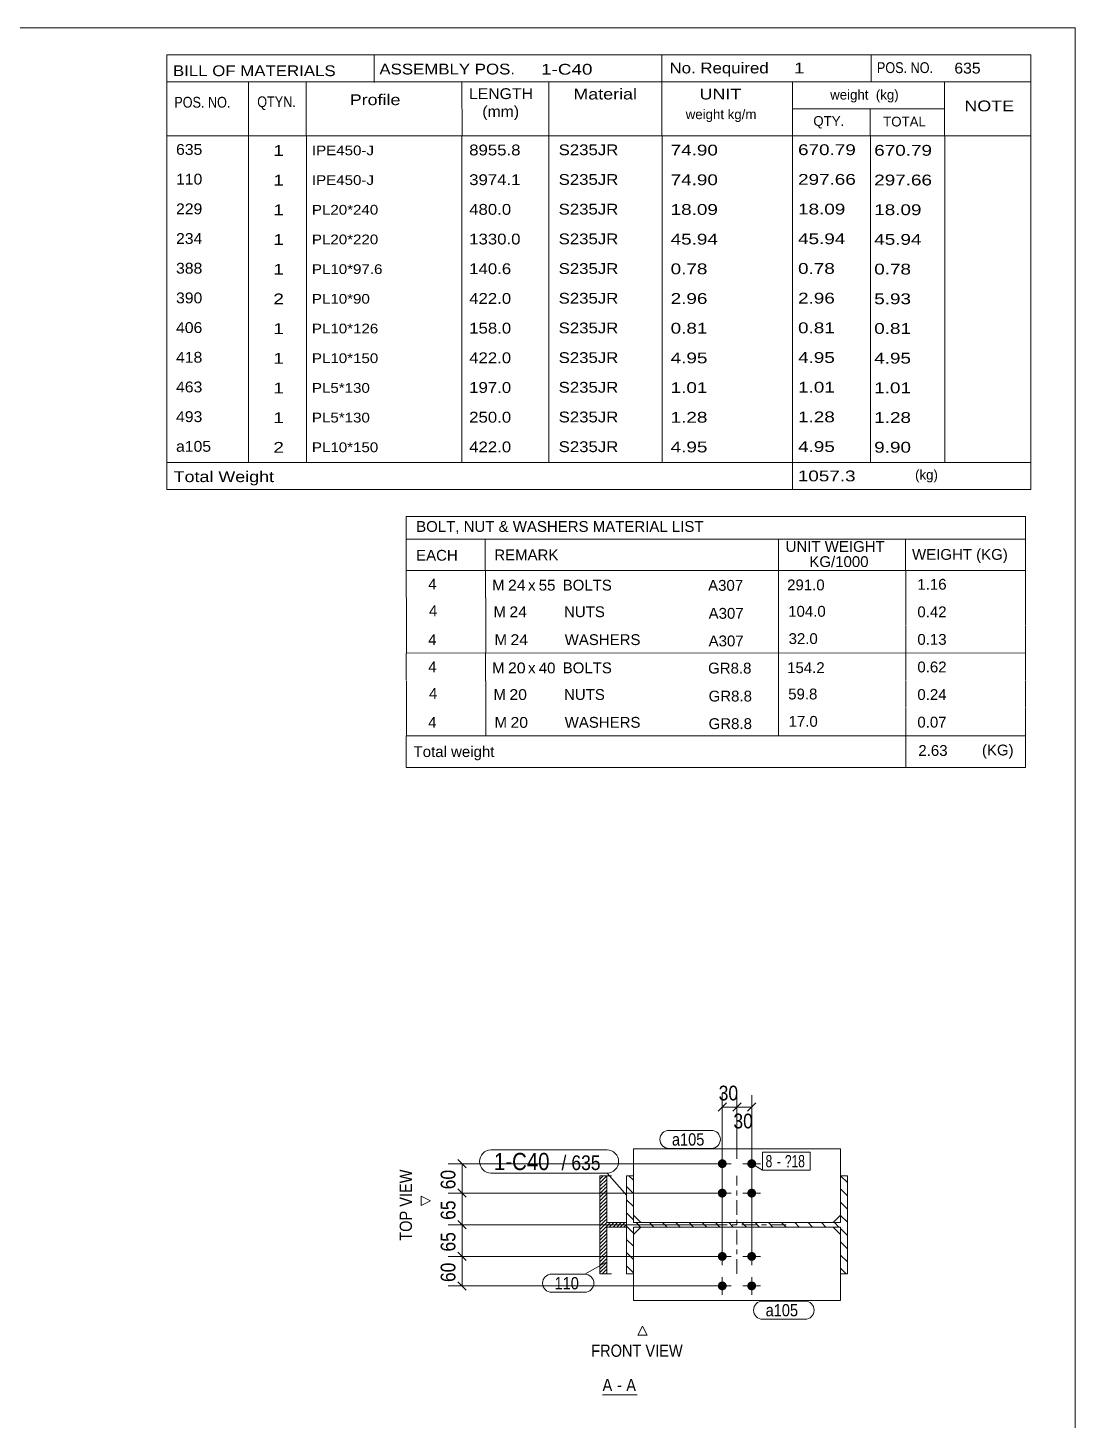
# Model space of a CAD drawing. Header units: millimetres. Extents: x 2 to 579, y 1 to 825.
# Drawn here: x 365.7 to 579, y 541.3 to 825 of the extents above; entities that cross this region are included whole.
import ezdxf

# ---------------------------------------------------------------- set-up
doc = ezdxf.new("R2010")
doc.units = ezdxf.units.MM
for name, pattern in [('XKITLINE00', [0]), ('XKITLINE01', [4, 1, -1, 1, -1]), ('XKITLINE03', [6, 3, -1, 1, -1])]:
    doc.linetypes.add(name, pattern=pattern)
for name, color, linetype, lineweight in [('Bolt', 3, 'Continuous', 0), ('BoltMark', 7, 'Continuous', 0), ('Dimensions', 7, 'Continuous', 0), ('DrawingSheet', 5, 'Continuous', 0), ('OtherObjectType', 7, 'Continuous', 0), ('Part', 2, 'Continuous', 0), ('PartMark', 7, 'Continuous', 0)]:
    doc.layers.add(name, color=color, linetype=linetype, lineweight=lineweight)
doc.styles.add('ARIAL', font='ARIAL.TTF')
doc.styles.add('ARIAL_NARROW', font='ARIALN.TTF')

# ---------------------------------------------------------------- blocks, each defined once
blk = doc.blocks.new('*A3')
at = {"layer": 'Part', "color": 7, "linetype": 'XKITLINE00', "lineweight": 0}
for p, q in [((489.03, 590.19), (488.12, 591.09)), ((532.63, 589.69), (531.23, 591.09)), ((489.03, 587.49), (487.63, 588.89)), ((532.63, 587), (531.23, 588.4)), ((489.03, 584.8), (487.63, 586.2)), ((532.63, 584.3), (531.23, 585.7)), ((489.03, 582.1), (487.63, 583.5)), ((532.63, 581.61), (531.23, 583.01)), ((489.03, 579.41), (487.63, 580.81)), ((490.49, 580.64), (489.59, 581.54)), ((493.18, 580.64), (492.28, 581.54)), ((495.88, 580.64), (494.98, 581.54)), ((498.57, 580.64), (497.67, 581.54)), ((501.27, 580.64), (500.37, 581.54)), ((503.96, 580.64), (503.06, 581.54)), ((506.65, 580.64), (505.75, 581.54)), ((509.35, 580.64), (508.45, 581.54)), ((512.04, 580.64), (511.14, 581.54)), ((514.74, 580.64), (513.84, 581.54)), ((517.43, 580.64), (516.53, 581.54)), ((520.12, 580.64), (519.22, 581.54)), ((522.82, 580.64), (521.92, 581.54)), ((525.51, 580.64), (524.61, 581.54)), ((528.21, 580.64), (527.31, 581.54)), ((530.9, 580.64), (530, 581.54)), ((532.63, 578.92), (531.23, 580.32)), ((489.03, 576.72), (487.63, 578.12)), ((532.63, 576.22), (531.23, 577.62)), ((489.03, 574.02), (487.63, 575.42)), ((532.63, 573.53), (531.23, 574.93)), ((489.03, 571.33), (487.63, 572.73)), ((532.37, 571.09), (531.23, 572.23))]:
    blk.add_line(p, q, dxfattribs=at)
blk = doc.blocks.new('*A4')
at = {"layer": 'Part', "color": 7, "linetype": 'XKITLINE00', "lineweight": 0}
for p, q in [((482.89, 591.09), (482.19, 590.39)), ((483.59, 591.07), (482.19, 589.66)), ((483.59, 590.33), (482.19, 588.93)), ((483.59, 589.6), (482.19, 588.19)), ((483.59, 588.87), (482.19, 587.46)), ((483.59, 588.14), (482.19, 586.73)), ((483.59, 587.4), (482.19, 586)), ((483.59, 586.67), (482.19, 585.26)), ((483.59, 585.94), (482.19, 584.53)), ((483.59, 585.21), (482.19, 583.8)), ((483.59, 584.47), (482.19, 583.07)), ((482.5, 582.64), (482.19, 582.33)), ((482.86, 582.27), (482.19, 581.6)), ((483.23, 581.91), (482.19, 580.87)), ((483.59, 583.74), (482.5, 582.64)), ((483.59, 583.01), (482.86, 582.27)), ((483.59, 582.27), (483.23, 581.91)), ((483.59, 581.54), (482.19, 580.14)), ((483.96, 581.18), (482.19, 579.4)), ((483.59, 580.08), (482.19, 578.67)), ((483.59, 579.34), (482.19, 577.94)), ((483.59, 581.54), (483.59, 581.54)), ((484.33, 581.54), (483.96, 581.18)), ((484.33, 580.81), (484.16, 580.64)), ((485.06, 581.54), (484.33, 580.81)), ((485.79, 581.54), (484.89, 580.64)), ((486.53, 581.54), (485.63, 580.64)), ((487.26, 581.54), (486.36, 580.64)), ((487.63, 581.18), (487.09, 580.64)), ((483.59, 578.61), (482.19, 577.21)), ((483.59, 577.88), (482.19, 576.47)), ((483.59, 577.15), (482.19, 575.74)), ((483.59, 576.41), (482.19, 575.01)), ((483.59, 575.68), (482.19, 574.27)), ((483.59, 574.95), (482.19, 573.54)), ((483.59, 574.22), (482.19, 572.81)), ((483.59, 573.48), (482.19, 572.08)), ((483.59, 572.75), (482.19, 571.34)), ((483.59, 572.02), (482.67, 571.09)), ((483.59, 571.29), (483.4, 571.09))]:
    blk.add_line(p, q, dxfattribs=at)
blk = doc.blocks.new('*A52')
at = {"layer": 'Bolt'}
for points in [[(506.23, 574.69), (506.23, 574.73), (506.24, 574.77), (506.24, 574.82), (506.25, 574.86), (506.27, 574.9), (506.28, 574.95), (506.3, 574.99), (506.31, 575.03), (506.33, 575.07), (506.35, 575.1), (506.38, 575.14), (506.4, 575.18), (506.43, 575.21), (506.46, 575.25), (506.49, 575.28), (506.52, 575.31), (506.56, 575.34), (506.59, 575.36), (506.63, 575.39), (506.66, 575.41), (506.7, 575.44), (506.74, 575.46), (506.78, 575.47), (506.82, 575.49), (506.87, 575.5), (506.91, 575.52), (506.95, 575.52), (506.99, 575.53), (507.04, 575.54), (507.08, 575.54), (507.13, 575.54), (507.17, 575.54), (507.22, 575.54), (507.26, 575.53), (507.3, 575.52), (507.35, 575.52), (507.39, 575.5), (507.43, 575.49), (507.47, 575.47), (507.51, 575.46), (507.55, 575.44), (507.59, 575.41), (507.63, 575.39), (507.66, 575.36), (507.7, 575.34), (507.73, 575.31), (507.76, 575.28), (507.79, 575.25), (507.82, 575.21), (507.85, 575.18), (507.88, 575.14), (507.9, 575.1), (507.92, 575.07), (507.94, 575.03), (507.96, 574.99), (507.97, 574.95), (507.99, 574.9), (508, 574.86), (508.01, 574.82), (508.02, 574.77), (508.02, 574.73), (508.03, 574.69), (508.03, 574.64), (508.03, 574.6), (508.02, 574.55), (508.02, 574.51), (508.01, 574.47), (508, 574.42), (507.99, 574.38), (507.97, 574.34), (507.96, 574.3), (507.94, 574.26), (507.92, 574.22), (507.9, 574.18), (507.88, 574.14), (507.85, 574.11), (507.82, 574.07), (507.79, 574.04), (507.76, 574.01), (507.73, 573.98), (507.7, 573.95), (507.66, 573.92), (507.63, 573.89), (507.59, 573.87), (507.55, 573.85), (507.51, 573.83), (507.47, 573.81), (507.43, 573.79), (507.39, 573.78), (507.35, 573.77), (507.3, 573.76), (507.26, 573.75), (507.22, 573.75), (507.17, 573.74), (507.13, 573.74), (507.08, 573.74), (507.04, 573.75), (506.99, 573.75), (506.95, 573.76), (506.91, 573.77), (506.87, 573.78), (506.82, 573.79), (506.78, 573.81), (506.74, 573.83), (506.7, 573.85), (506.66, 573.87), (506.63, 573.89), (506.59, 573.92), (506.56, 573.95), (506.52, 573.98), (506.49, 574.01), (506.46, 574.04), (506.43, 574.07), (506.4, 574.11), (506.38, 574.14), (506.35, 574.18), (506.33, 574.22), (506.31, 574.26), (506.3, 574.3), (506.28, 574.34), (506.27, 574.38), (506.25, 574.42), (506.24, 574.47), (506.24, 574.51), (506.23, 574.55), (506.23, 574.6), (506.23, 574.64)], [(512.23, 574.69), (512.23, 574.73), (512.24, 574.77), (512.24, 574.82), (512.25, 574.86), (512.27, 574.9), (512.28, 574.95), (512.3, 574.99), (512.31, 575.03), (512.33, 575.07), (512.35, 575.1), (512.38, 575.14), (512.4, 575.18), (512.43, 575.21), (512.46, 575.25), (512.49, 575.28), (512.52, 575.31), (512.56, 575.34), (512.59, 575.36), (512.63, 575.39), (512.66, 575.41), (512.7, 575.44), (512.74, 575.46), (512.78, 575.47), (512.82, 575.49), (512.87, 575.5), (512.91, 575.52), (512.95, 575.52), (512.99, 575.53), (513.04, 575.54), (513.08, 575.54), (513.13, 575.54), (513.17, 575.54), (513.22, 575.54), (513.26, 575.53), (513.3, 575.52), (513.35, 575.52), (513.39, 575.5), (513.43, 575.49), (513.47, 575.47), (513.51, 575.46), (513.55, 575.44), (513.59, 575.41), (513.63, 575.39), (513.66, 575.36), (513.7, 575.34), (513.73, 575.31), (513.76, 575.28), (513.79, 575.25), (513.82, 575.21), (513.85, 575.18), (513.88, 575.14), (513.9, 575.1), (513.92, 575.07), (513.94, 575.03), (513.96, 574.99), (513.97, 574.95), (513.99, 574.9), (514, 574.86), (514.01, 574.82), (514.02, 574.77), (514.02, 574.73), (514.03, 574.69), (514.03, 574.64), (514.03, 574.6), (514.02, 574.55), (514.02, 574.51), (514.01, 574.47), (514, 574.42), (513.99, 574.38), (513.97, 574.34), (513.96, 574.3), (513.94, 574.26), (513.92, 574.22), (513.9, 574.18), (513.88, 574.14), (513.85, 574.11), (513.82, 574.07), (513.79, 574.04), (513.76, 574.01), (513.73, 573.98), (513.7, 573.95), (513.66, 573.92), (513.63, 573.89), (513.59, 573.87), (513.55, 573.85), (513.51, 573.83), (513.47, 573.81), (513.43, 573.79), (513.39, 573.78), (513.35, 573.77), (513.3, 573.76), (513.26, 573.75), (513.22, 573.75), (513.17, 573.74), (513.13, 573.74), (513.08, 573.74), (513.04, 573.75), (512.99, 573.75), (512.95, 573.76), (512.91, 573.77), (512.87, 573.78), (512.82, 573.79), (512.78, 573.81), (512.74, 573.83), (512.7, 573.85), (512.66, 573.87), (512.63, 573.89), (512.59, 573.92), (512.56, 573.95), (512.52, 573.98), (512.49, 574.01), (512.46, 574.04), (512.43, 574.07), (512.4, 574.11), (512.38, 574.14), (512.35, 574.18), (512.33, 574.22), (512.31, 574.26), (512.3, 574.3), (512.28, 574.34), (512.27, 574.38), (512.25, 574.42), (512.24, 574.47), (512.24, 574.51), (512.23, 574.55), (512.23, 574.6), (512.23, 574.64)], [(506.23, 568.69), (506.23, 568.73), (506.24, 568.77), (506.24, 568.82), (506.25, 568.86), (506.27, 568.9), (506.28, 568.95), (506.3, 568.99), (506.31, 569.03), (506.33, 569.07), (506.35, 569.1), (506.38, 569.14), (506.4, 569.18), (506.43, 569.21), (506.46, 569.25), (506.49, 569.28), (506.52, 569.31), (506.56, 569.34), (506.59, 569.36), (506.63, 569.39), (506.66, 569.41), (506.7, 569.44), (506.74, 569.46), (506.78, 569.47), (506.82, 569.49), (506.87, 569.5), (506.91, 569.52), (506.95, 569.52), (506.99, 569.53), (507.04, 569.54), (507.08, 569.54), (507.13, 569.54), (507.17, 569.54), (507.22, 569.54), (507.26, 569.53), (507.3, 569.52), (507.35, 569.52), (507.39, 569.5), (507.43, 569.49), (507.47, 569.47), (507.51, 569.46), (507.55, 569.44), (507.59, 569.41), (507.63, 569.39), (507.66, 569.36), (507.7, 569.34), (507.73, 569.31), (507.76, 569.28), (507.79, 569.25), (507.82, 569.21), (507.85, 569.18), (507.88, 569.14), (507.9, 569.1), (507.92, 569.07), (507.94, 569.03), (507.96, 568.99), (507.97, 568.95), (507.99, 568.9), (508, 568.86), (508.01, 568.82), (508.02, 568.77), (508.02, 568.73), (508.03, 568.69), (508.03, 568.64), (508.03, 568.6), (508.02, 568.55), (508.02, 568.51), (508.01, 568.47), (508, 568.42), (507.99, 568.38), (507.97, 568.34), (507.96, 568.3), (507.94, 568.26), (507.92, 568.22), (507.9, 568.18), (507.88, 568.14), (507.85, 568.11), (507.82, 568.07), (507.79, 568.04), (507.76, 568.01), (507.73, 567.98), (507.7, 567.95), (507.66, 567.92), (507.63, 567.89), (507.59, 567.87), (507.55, 567.85), (507.51, 567.83), (507.47, 567.81), (507.43, 567.79), (507.39, 567.78), (507.35, 567.77), (507.3, 567.76), (507.26, 567.75), (507.22, 567.75), (507.17, 567.74), (507.13, 567.74), (507.08, 567.74), (507.04, 567.75), (506.99, 567.75), (506.95, 567.76), (506.91, 567.77), (506.87, 567.78), (506.82, 567.79), (506.78, 567.81), (506.74, 567.83), (506.7, 567.85), (506.66, 567.87), (506.63, 567.89), (506.59, 567.92), (506.56, 567.95), (506.52, 567.98), (506.49, 568.01), (506.46, 568.04), (506.43, 568.07), (506.4, 568.11), (506.38, 568.14), (506.35, 568.18), (506.33, 568.22), (506.31, 568.26), (506.3, 568.3), (506.28, 568.34), (506.27, 568.38), (506.25, 568.42), (506.24, 568.47), (506.24, 568.51), (506.23, 568.55), (506.23, 568.6), (506.23, 568.64)], [(512.23, 568.69), (512.23, 568.73), (512.24, 568.77), (512.24, 568.82), (512.25, 568.86), (512.27, 568.9), (512.28, 568.95), (512.3, 568.99), (512.31, 569.03), (512.33, 569.07), (512.35, 569.1), (512.38, 569.14), (512.4, 569.18), (512.43, 569.21), (512.46, 569.25), (512.49, 569.28), (512.52, 569.31), (512.56, 569.34), (512.59, 569.36), (512.63, 569.39), (512.66, 569.41), (512.7, 569.44), (512.74, 569.46), (512.78, 569.47), (512.82, 569.49), (512.87, 569.5), (512.91, 569.52), (512.95, 569.52), (512.99, 569.53), (513.04, 569.54), (513.08, 569.54), (513.13, 569.54), (513.17, 569.54), (513.22, 569.54), (513.26, 569.53), (513.3, 569.52), (513.35, 569.52), (513.39, 569.5), (513.43, 569.49), (513.47, 569.47), (513.51, 569.46), (513.55, 569.44), (513.59, 569.41), (513.63, 569.39), (513.66, 569.36), (513.7, 569.34), (513.73, 569.31), (513.76, 569.28), (513.79, 569.25), (513.82, 569.21), (513.85, 569.18), (513.88, 569.14), (513.9, 569.1), (513.92, 569.07), (513.94, 569.03), (513.96, 568.99), (513.97, 568.95), (513.99, 568.9), (514, 568.86), (514.01, 568.82), (514.02, 568.77), (514.02, 568.73), (514.03, 568.69), (514.03, 568.64), (514.03, 568.6), (514.02, 568.55), (514.02, 568.51), (514.01, 568.47), (514, 568.42), (513.99, 568.38), (513.97, 568.34), (513.96, 568.3), (513.94, 568.26), (513.92, 568.22), (513.9, 568.18), (513.88, 568.14), (513.85, 568.11), (513.82, 568.07), (513.79, 568.04), (513.76, 568.01), (513.73, 567.98), (513.7, 567.95), (513.66, 567.92), (513.63, 567.89), (513.59, 567.87), (513.55, 567.85), (513.51, 567.83), (513.47, 567.81), (513.43, 567.79), (513.39, 567.78), (513.35, 567.77), (513.3, 567.76), (513.26, 567.75), (513.22, 567.75), (513.17, 567.74), (513.13, 567.74), (513.08, 567.74), (513.04, 567.75), (512.99, 567.75), (512.95, 567.76), (512.91, 567.77), (512.87, 567.78), (512.82, 567.79), (512.78, 567.81), (512.74, 567.83), (512.7, 567.85), (512.66, 567.87), (512.63, 567.89), (512.59, 567.92), (512.56, 567.95), (512.52, 567.98), (512.49, 568.01), (512.46, 568.04), (512.43, 568.07), (512.4, 568.11), (512.38, 568.14), (512.35, 568.18), (512.33, 568.22), (512.31, 568.26), (512.3, 568.3), (512.28, 568.34), (512.27, 568.38), (512.25, 568.42), (512.24, 568.47), (512.24, 568.51), (512.23, 568.55), (512.23, 568.6), (512.23, 568.64)]]:
    blk.add_hatch(color=3, dxfattribs=at).paths.add_polyline_path(points, flags=17)
at = {"layer": 'Bolt', "color": 3, "linetype": 'XKITLINE00', "lineweight": 0}
for p, q in [((507.13, 572.84), (507.13, 576.44)), ((513.13, 572.84), (513.13, 576.44)), ((508.93, 574.64), (505.33, 574.64)), ((514.93, 574.64), (511.33, 574.64)), ((507.13, 566.84), (507.13, 570.44)), ((513.13, 566.84), (513.13, 570.44)), ((508.93, 568.64), (505.33, 568.64)), ((514.93, 568.64), (511.33, 568.64))]:
    blk.add_line(p, q, dxfattribs=at)
blk = doc.blocks.new('*A53')
at = {"layer": 'Bolt'}
for points in [[(508.03, 593.5), (508.02, 593.45), (508.02, 593.41), (508.01, 593.37), (508, 593.32), (507.99, 593.28), (507.97, 593.24), (507.96, 593.2), (507.94, 593.16), (507.92, 593.12), (507.9, 593.08), (507.88, 593.04), (507.85, 593.01), (507.82, 592.97), (507.79, 592.94), (507.76, 592.91), (507.73, 592.88), (507.7, 592.85), (507.66, 592.82), (507.63, 592.79), (507.59, 592.77), (507.55, 592.75), (507.51, 592.73), (507.47, 592.71), (507.43, 592.69), (507.39, 592.68), (507.35, 592.67), (507.3, 592.66), (507.26, 592.65), (507.22, 592.65), (507.17, 592.64), (507.13, 592.64), (507.08, 592.64), (507.04, 592.65), (506.99, 592.65), (506.95, 592.66), (506.91, 592.67), (506.87, 592.68), (506.82, 592.69), (506.78, 592.71), (506.74, 592.73), (506.7, 592.75), (506.66, 592.77), (506.63, 592.79), (506.59, 592.82), (506.56, 592.85), (506.52, 592.88), (506.49, 592.91), (506.46, 592.94), (506.43, 592.97), (506.4, 593.01), (506.38, 593.04), (506.35, 593.08), (506.33, 593.12), (506.31, 593.16), (506.3, 593.2), (506.28, 593.24), (506.27, 593.28), (506.25, 593.32), (506.24, 593.37), (506.24, 593.41), (506.23, 593.45), (506.23, 593.5), (506.23, 593.54), (506.23, 593.59), (506.23, 593.63), (506.24, 593.67), (506.24, 593.72), (506.25, 593.76), (506.27, 593.8), (506.28, 593.85), (506.3, 593.89), (506.31, 593.93), (506.33, 593.97), (506.35, 594), (506.38, 594.04), (506.4, 594.08), (506.43, 594.11), (506.46, 594.15), (506.49, 594.18), (506.52, 594.21), (506.56, 594.24), (506.59, 594.26), (506.63, 594.29), (506.66, 594.31), (506.7, 594.34), (506.74, 594.36), (506.78, 594.37), (506.82, 594.39), (506.87, 594.4), (506.91, 594.42), (506.95, 594.42), (506.99, 594.43), (507.04, 594.44), (507.08, 594.44), (507.13, 594.44), (507.17, 594.44), (507.22, 594.44), (507.26, 594.43), (507.3, 594.42), (507.35, 594.42), (507.39, 594.4), (507.43, 594.39), (507.47, 594.37), (507.51, 594.36), (507.55, 594.34), (507.59, 594.31), (507.63, 594.29), (507.66, 594.26), (507.7, 594.24), (507.73, 594.21), (507.76, 594.18), (507.79, 594.15), (507.82, 594.11), (507.85, 594.08), (507.88, 594.04), (507.9, 594), (507.92, 593.97), (507.94, 593.93), (507.96, 593.89), (507.97, 593.85), (507.99, 593.8), (508, 593.76), (508.01, 593.72), (508.02, 593.67), (508.02, 593.63), (508.03, 593.59), (508.03, 593.54)], [(514.03, 593.5), (514.02, 593.45), (514.02, 593.41), (514.01, 593.37), (514, 593.32), (513.99, 593.28), (513.97, 593.24), (513.96, 593.2), (513.94, 593.16), (513.92, 593.12), (513.9, 593.08), (513.88, 593.04), (513.85, 593.01), (513.82, 592.97), (513.79, 592.94), (513.76, 592.91), (513.73, 592.88), (513.7, 592.85), (513.66, 592.82), (513.63, 592.79), (513.59, 592.77), (513.55, 592.75), (513.51, 592.73), (513.47, 592.71), (513.43, 592.69), (513.39, 592.68), (513.35, 592.67), (513.3, 592.66), (513.26, 592.65), (513.22, 592.65), (513.17, 592.64), (513.13, 592.64), (513.08, 592.64), (513.04, 592.65), (512.99, 592.65), (512.95, 592.66), (512.91, 592.67), (512.87, 592.68), (512.82, 592.69), (512.78, 592.71), (512.74, 592.73), (512.7, 592.75), (512.66, 592.77), (512.63, 592.79), (512.59, 592.82), (512.56, 592.85), (512.52, 592.88), (512.49, 592.91), (512.46, 592.94), (512.43, 592.97), (512.4, 593.01), (512.38, 593.04), (512.35, 593.08), (512.33, 593.12), (512.31, 593.16), (512.3, 593.2), (512.28, 593.24), (512.27, 593.28), (512.25, 593.32), (512.24, 593.37), (512.24, 593.41), (512.23, 593.45), (512.23, 593.5), (512.23, 593.54), (512.23, 593.59), (512.23, 593.63), (512.24, 593.67), (512.24, 593.72), (512.25, 593.76), (512.27, 593.8), (512.28, 593.85), (512.3, 593.89), (512.31, 593.93), (512.33, 593.97), (512.35, 594), (512.38, 594.04), (512.4, 594.08), (512.43, 594.11), (512.46, 594.15), (512.49, 594.18), (512.52, 594.21), (512.56, 594.24), (512.59, 594.26), (512.63, 594.29), (512.66, 594.31), (512.7, 594.34), (512.74, 594.36), (512.78, 594.37), (512.82, 594.39), (512.87, 594.4), (512.91, 594.42), (512.95, 594.42), (512.99, 594.43), (513.04, 594.44), (513.08, 594.44), (513.13, 594.44), (513.17, 594.44), (513.22, 594.44), (513.26, 594.43), (513.3, 594.42), (513.35, 594.42), (513.39, 594.4), (513.43, 594.39), (513.47, 594.37), (513.51, 594.36), (513.55, 594.34), (513.59, 594.31), (513.63, 594.29), (513.66, 594.26), (513.7, 594.24), (513.73, 594.21), (513.76, 594.18), (513.79, 594.15), (513.82, 594.11), (513.85, 594.08), (513.88, 594.04), (513.9, 594), (513.92, 593.97), (513.94, 593.93), (513.96, 593.89), (513.97, 593.85), (513.99, 593.8), (514, 593.76), (514.01, 593.72), (514.02, 593.67), (514.02, 593.63), (514.03, 593.59), (514.03, 593.54)], [(508.03, 587.5), (508.02, 587.45), (508.02, 587.41), (508.01, 587.37), (508, 587.32), (507.99, 587.28), (507.97, 587.24), (507.96, 587.2), (507.94, 587.16), (507.92, 587.12), (507.9, 587.08), (507.88, 587.04), (507.85, 587.01), (507.82, 586.97), (507.79, 586.94), (507.76, 586.91), (507.73, 586.88), (507.7, 586.85), (507.66, 586.82), (507.63, 586.79), (507.59, 586.77), (507.55, 586.75), (507.51, 586.73), (507.47, 586.71), (507.43, 586.69), (507.39, 586.68), (507.35, 586.67), (507.3, 586.66), (507.26, 586.65), (507.22, 586.65), (507.17, 586.64), (507.13, 586.64), (507.08, 586.64), (507.04, 586.65), (506.99, 586.65), (506.95, 586.66), (506.91, 586.67), (506.87, 586.68), (506.82, 586.69), (506.78, 586.71), (506.74, 586.73), (506.7, 586.75), (506.66, 586.77), (506.63, 586.79), (506.59, 586.82), (506.56, 586.85), (506.52, 586.88), (506.49, 586.91), (506.46, 586.94), (506.43, 586.97), (506.4, 587.01), (506.38, 587.04), (506.35, 587.08), (506.33, 587.12), (506.31, 587.16), (506.3, 587.2), (506.28, 587.24), (506.27, 587.28), (506.25, 587.32), (506.24, 587.37), (506.24, 587.41), (506.23, 587.45), (506.23, 587.5), (506.23, 587.54), (506.23, 587.59), (506.23, 587.63), (506.24, 587.67), (506.24, 587.72), (506.25, 587.76), (506.27, 587.8), (506.28, 587.85), (506.3, 587.89), (506.31, 587.93), (506.33, 587.97), (506.35, 588), (506.38, 588.04), (506.4, 588.08), (506.43, 588.11), (506.46, 588.15), (506.49, 588.18), (506.52, 588.21), (506.56, 588.24), (506.59, 588.26), (506.63, 588.29), (506.66, 588.31), (506.7, 588.34), (506.74, 588.36), (506.78, 588.37), (506.82, 588.39), (506.87, 588.4), (506.91, 588.42), (506.95, 588.42), (506.99, 588.43), (507.04, 588.44), (507.08, 588.44), (507.13, 588.44), (507.17, 588.44), (507.22, 588.44), (507.26, 588.43), (507.3, 588.42), (507.35, 588.42), (507.39, 588.4), (507.43, 588.39), (507.47, 588.37), (507.51, 588.36), (507.55, 588.34), (507.59, 588.31), (507.63, 588.29), (507.66, 588.26), (507.7, 588.24), (507.73, 588.21), (507.76, 588.18), (507.79, 588.15), (507.82, 588.11), (507.85, 588.08), (507.88, 588.04), (507.9, 588), (507.92, 587.97), (507.94, 587.93), (507.96, 587.89), (507.97, 587.85), (507.99, 587.8), (508, 587.76), (508.01, 587.72), (508.02, 587.67), (508.02, 587.63), (508.03, 587.59), (508.03, 587.54)], [(514.03, 587.5), (514.02, 587.45), (514.02, 587.41), (514.01, 587.37), (514, 587.32), (513.99, 587.28), (513.97, 587.24), (513.96, 587.2), (513.94, 587.16), (513.92, 587.12), (513.9, 587.08), (513.88, 587.04), (513.85, 587.01), (513.82, 586.97), (513.79, 586.94), (513.76, 586.91), (513.73, 586.88), (513.7, 586.85), (513.66, 586.82), (513.63, 586.79), (513.59, 586.77), (513.55, 586.75), (513.51, 586.73), (513.47, 586.71), (513.43, 586.69), (513.39, 586.68), (513.35, 586.67), (513.3, 586.66), (513.26, 586.65), (513.22, 586.65), (513.17, 586.64), (513.13, 586.64), (513.08, 586.64), (513.04, 586.65), (512.99, 586.65), (512.95, 586.66), (512.91, 586.67), (512.87, 586.68), (512.82, 586.69), (512.78, 586.71), (512.74, 586.73), (512.7, 586.75), (512.66, 586.77), (512.63, 586.79), (512.59, 586.82), (512.56, 586.85), (512.52, 586.88), (512.49, 586.91), (512.46, 586.94), (512.43, 586.97), (512.4, 587.01), (512.38, 587.04), (512.35, 587.08), (512.33, 587.12), (512.31, 587.16), (512.3, 587.2), (512.28, 587.24), (512.27, 587.28), (512.25, 587.32), (512.24, 587.37), (512.24, 587.41), (512.23, 587.45), (512.23, 587.5), (512.23, 587.54), (512.23, 587.59), (512.23, 587.63), (512.24, 587.67), (512.24, 587.72), (512.25, 587.76), (512.27, 587.8), (512.28, 587.85), (512.3, 587.89), (512.31, 587.93), (512.33, 587.97), (512.35, 588), (512.38, 588.04), (512.4, 588.08), (512.43, 588.11), (512.46, 588.15), (512.49, 588.18), (512.52, 588.21), (512.56, 588.24), (512.59, 588.26), (512.63, 588.29), (512.66, 588.31), (512.7, 588.34), (512.74, 588.36), (512.78, 588.37), (512.82, 588.39), (512.87, 588.4), (512.91, 588.42), (512.95, 588.42), (512.99, 588.43), (513.04, 588.44), (513.08, 588.44), (513.13, 588.44), (513.17, 588.44), (513.22, 588.44), (513.26, 588.43), (513.3, 588.42), (513.35, 588.42), (513.39, 588.4), (513.43, 588.39), (513.47, 588.37), (513.51, 588.36), (513.55, 588.34), (513.59, 588.31), (513.63, 588.29), (513.66, 588.26), (513.7, 588.24), (513.73, 588.21), (513.76, 588.18), (513.79, 588.15), (513.82, 588.11), (513.85, 588.08), (513.88, 588.04), (513.9, 588), (513.92, 587.97), (513.94, 587.93), (513.96, 587.89), (513.97, 587.85), (513.99, 587.8), (514, 587.76), (514.01, 587.72), (514.02, 587.67), (514.02, 587.63), (514.03, 587.59), (514.03, 587.54)]]:
    blk.add_hatch(color=3, dxfattribs=at).paths.add_polyline_path(points, flags=17)
at = {"layer": 'Bolt', "color": 3, "linetype": 'XKITLINE00', "lineweight": 0}
for p, q in [((505.33, 593.54), (508.93, 593.54)), ((507.13, 595.34), (507.13, 591.74)), ((511.33, 593.54), (514.93, 593.54)), ((513.13, 595.34), (513.13, 591.74)), ((505.33, 587.54), (508.93, 587.54)), ((507.13, 589.34), (507.13, 585.74)), ((511.33, 587.54), (514.93, 587.54)), ((513.13, 589.34), (513.13, 585.74))]:
    blk.add_line(p, q, dxfattribs=at)
blk = doc.blocks.new('*A54')
at = {"layer": 'Part', "color": 2, "linetype": 'XKITLINE00', "lineweight": 0}
for p, q in [((487.63, 571.09), (487.63, 591.09)), ((487.63, 591.09), (489.03, 591.09)), ((489.03, 591.09), (489.03, 581.54)), ((531.23, 591.09), (532.63, 591.09)), ((531.23, 581.54), (531.23, 591.09)), ((532.63, 591.09), (532.63, 571.09)), ((489.03, 581.54), (531.23, 581.54)), ((531.23, 580.64), (489.03, 580.64)), ((489.03, 580.64), (489.03, 571.09)), ((531.23, 571.09), (531.23, 580.64)), ((489.03, 571.09), (487.63, 571.09)), ((532.63, 571.09), (531.23, 571.09))]:
    blk.add_line(p, q, dxfattribs=at)
at = {"layer": 'Part', "color": 7, "linetype": 'XKITLINE03', "lineweight": 0}
for p, q in [((510.13, 571.09), (510.13, 591.09)), ((520.13, 581.09), (500.13, 581.09))]:
    blk.add_line(p, q, dxfattribs=at)
blk = doc.blocks.new('*A55')
at = {"layer": 'Part', "color": 2, "linetype": 'XKITLINE00', "lineweight": 0}
for p, q in [((490.53, 580.64), (489.03, 579.14)), ((531.23, 579.14), (529.73, 580.64)), ((489.03, 565.64), (489.03, 571.09)), ((531.23, 565.64), (531.23, 571.09)), ((489.03, 565.64), (531.23, 565.64))]:
    blk.add_line(p, q, dxfattribs=at)
at = {"layer": 'Part', "color": 7, "linetype": 'XKITLINE01', "lineweight": 0}
for p, q in [((489.03, 571.09), (489.03, 579.14)), ((529.73, 580.64), (490.53, 580.64)), ((531.23, 571.09), (531.23, 579.14))]:
    blk.add_line(p, q, dxfattribs=at)
blk = doc.blocks.new('*A56')
at = {"layer": 'Part', "color": 2, "linetype": 'XKITLINE00', "lineweight": 0}
for p, q in [((489.03, 596.54), (489.03, 591.09)), ((489.03, 596.54), (531.23, 596.54)), ((531.23, 596.54), (531.23, 591.09)), ((489.03, 583.04), (490.53, 581.54)), ((531.23, 583.04), (529.73, 581.54))]:
    blk.add_line(p, q, dxfattribs=at)
at = {"layer": 'Part', "color": 7, "linetype": 'XKITLINE01', "lineweight": 0}
for p, q in [((489.03, 591.09), (489.03, 583.04)), ((531.23, 591.09), (531.23, 583.04)), ((490.53, 581.54), (529.73, 581.54))]:
    blk.add_line(p, q, dxfattribs=at)
blk = doc.blocks.new('*A57')
at = {"layer": 'Part', "color": 2, "linetype": 'XKITLINE00', "lineweight": 0}
for p, q in [((482.19, 571.09), (482.19, 591.09)), ((482.19, 591.09), (484.56, 591.09)), ((483.59, 591.09), (483.59, 581.54)), ((483.59, 581.54), (487.63, 581.54)), ((487.63, 580.64), (483.59, 580.64)), ((483.59, 580.64), (483.59, 571.09)), ((487.63, 581.54), (487.63, 580.64)), ((484.56, 571.09), (482.19, 571.09))]:
    blk.add_line(p, q, dxfattribs=at)
blk = doc.blocks.new('*A69')
at = {"layer": 'DrawingSheet', "color": 5, "linetype": 'XKITLINE00', "lineweight": 0}
for p, q in [((579, 825), (5, 825)), ((579, 5), (579, 825))]:
    blk.add_line(p, q, dxfattribs=at)
blk = doc.blocks.new('*A70')
at = {"layer": 'OtherObjectType', "color": 7, "linetype": 'XKITLINE00', "lineweight": 0}
for p, q in [((442.76, 725.45), (442.75, 714.45)), ((442.76, 725.45), (568.88, 725.45)), ((568.88, 725.45), (568.88, 714.45)), ((442.75, 720.8), (568.88, 720.8)), ((458.87, 720.81), (458.87, 714.45)), ((518.57, 720.81), (518.57, 714.45)), ((544.47, 720.79), (544.47, 714.45)), ((442.76, 714.42), (442.76, 708.92)), ((442.77, 714.45), (568.88, 714.45)), ((458.92, 714.45), (458.92, 708.83)), ((518.57, 714.45), (518.57, 708.83)), ((544.5, 714.45), (544.5, 708.95)), ((568.88, 714.45), (568.88, 708.95)), ((442.79, 708.83), (442.79, 703.22)), ((458.95, 708.83), (458.95, 703.21)), ((518.57, 708.83), (518.57, 703.21)), ((544.5, 708.83), (544.5, 703.33)), ((568.88, 708.83), (568.88, 703.33)), ((442.79, 703.2), (442.79, 697.63)), ((458.95, 703.21), (458.95, 697.59)), ((518.57, 703.21), (518.57, 697.59)), ((544.5, 703.21), (544.5, 697.6)), ((568.88, 703.21), (568.88, 697.6)), ((568.88, 697.6), (442.75, 697.63)), ((442.76, 697.56), (442.76, 692.06)), ((458.92, 697.59), (458.92, 691.97)), ((518.57, 697.59), (518.57, 691.97)), ((544.5, 697.59), (544.5, 692.09)), ((568.88, 697.59), (568.88, 692.09)), ((442.79, 691.97), (442.79, 686.36)), ((458.95, 691.97), (458.95, 686.36)), ((518.57, 691.97), (518.57, 686.36)), ((544.5, 691.97), (544.5, 686.47)), ((568.88, 691.97), (568.88, 686.47)), ((442.79, 686.34), (442.79, 680.77)), ((458.95, 686.35), (458.95, 680.74)), ((518.57, 686.36), (518.57, 680.74)), ((544.5, 686.35), (544.5, 680.75)), ((568.88, 686.35), (568.88, 680.74)), ((568.88, 680.74), (442.75, 680.77)), ((442.78, 680.74), (442.78, 674.33)), ((442.85, 680.73), (568.87, 680.74)), ((544.5, 680.7), (544.5, 674.29)), ((568.87, 680.71), (568.87, 674.29)), ((442.77, 674.29), (568.87, 674.29))]:
    blk.add_line(p, q, dxfattribs=at)
at = {"layer": 'OtherObjectType', "color": 7, "style": 'ARIAL_NARROW'}
for s, width, p in [('BOLT, NUT & WASHERS MATERIAL LIST', 1.211571, (444.79, 722.29)), ('EACH', 1.211571, (444.78, 716.42)), ('REMARK', 1.211571, (460.7, 716.51)), ('UNIT WEIGHT', 1.211571, (520.03, 718.22)), ('WEIGHT (KG)', 1.211571, (545.78, 716.6)), (' KG/1000', 1.211571, (524.02, 715.13)), ('4', 1.211571, (447.26, 710.55)), ('M', 1.211571, (460.26, 710.35)), ('24', 1.275, (463.5, 710.33)), ('55', 1.211571, (469.76, 710.32)), ('BOLTS', 1.211571, (474.63, 710.34)), ('A307', 1.211571, (504.25, 710.29)), ('291.0', 1.211571, (520.34, 710.38)), ('1.16', 1.211571, (546.87, 710.51)), ('x', 1.211571, (467.58, 710.33)), ('4', 1.211571, (447.4, 705.11)), ('M', 1.211571, (460.54, 704.91)), ('24', 1.275, (463.78, 704.89)), ('NUTS', 1.211571, (474.91, 704.91)), ('A307', 1.211571, (504.35, 704.59)), ('104.0', 1.211571, (520.56, 705)), ('0.42', 1.211571, (546.87, 704.89)), ('4', 1.211571, (447.24, 699.24)), ('M', 1.211571, (460.76, 699.24)), ('24', 1.275, (464, 699.22)), ('WASHERS', 1.211571, (475.04, 699.23)), ('A307', 1.211571, (504.35, 698.97)), ('32.0', 1.211571, (520.64, 699.44)), ('0.13', 1.211571, (546.87, 699.28)), ('4', 1.211571, (447.26, 693.7)), ('M', 1.211571, (460.26, 693.49)), ('20', 1.275, (463.5, 693.47)), ('x', 1.211571, (467.58, 693.47)), ('40', 1.211571, (469.76, 693.46)), ('BOLTS', 1.211571, (474.63, 693.48)), ('GR8.8', 1.211571, (504.25, 693.43)), ('154.2', 1.211571, (520.34, 693.52)), ('0.62', 1.211571, (546.87, 693.66)), ('4', 1.211571, (447.4, 688.25)), ('M', 1.211571, (460.54, 688.06)), ('20', 1.275, (463.78, 688.04)), ('NUTS', 1.211571, (474.91, 688.05)), ('GR8.8', 1.211571, (504.35, 687.73)), ('59.8', 1.211571, (520.56, 688.15)), ('0.24', 1.211571, (546.87, 688.04)), ('4', 1.211571, (447.24, 682.38)), ('M', 1.211571, (460.76, 682.38)), ('20', 1.275, (464, 682.36)), ('WASHERS', 1.211571, (475.04, 682.38)), ('GR8.8', 1.211571, (504.35, 682.11)), ('17.0', 1.211571, (520.64, 682.58)), ('0.07', 1.211571, (546.87, 682.42)), ('Total weight', 1.211571, (444.26, 676.41)), ('2.63', 1.211571, (547.07, 676.64)), ('(KG)', 1.211571, (560.02, 676.74))]:
    blk.add_text(s, height=2.2, dxfattribs=dict(at, width=width)).set_placement(p)
blk = doc.blocks.new('*A75')
at = {"layer": 'OtherObjectType', "color": 7, "linetype": 'XKITLINE00', "lineweight": 0}
for p, q in [((393.98, 819.5), (569.98, 819.5)), ((393.98, 819.5), (393.98, 808.5)), ((436.26, 819.42), (436.26, 813.87)), ((494.85, 814), (494.85, 819.5)), ((537.43, 813.96), (537.43, 819.42)), ((569.98, 814), (569.98, 819.5)), ((393.98, 814), (569.98, 814)), ((410.64, 814), (410.64, 803)), ((422.4, 813.98), (422.4, 803.03)), ((454.12, 813.99), (454.13, 803)), ((471.78, 813.98), (471.78, 803)), ((494.85, 813.98), (494.85, 803)), ((521.43, 814), (521.43, 803)), ((552.42, 814), (552.42, 803)), ((569.98, 814), (569.98, 808.5)), ((393.98, 808.5), (393.98, 803)), ((521.45, 808.52), (552.45, 808.52)), ((537.28, 808.52), (537.28, 803)), ((569.98, 808.5), (569.98, 803)), ((393.98, 803), (569.98, 803)), ((393.98, 803), (393.98, 796.95)), ((410.63, 803), (410.63, 796.95)), ((422.44, 802.99), (422.44, 796.95)), ((454.12, 803), (454.11, 796.95)), ((471.79, 803), (471.79, 796.95)), ((494.87, 803), (494.87, 796.95)), ((521.44, 803), (521.44, 796.95)), ((537.33, 802.95), (537.33, 796.95)), ((552.43, 803), (552.43, 796.95)), ((569.98, 803), (569.98, 796.95)), ((393.98, 796.95), (393.98, 790.9)), ((410.63, 796.95), (410.63, 790.9)), ((422.44, 796.94), (422.44, 790.9)), ((454.12, 796.95), (454.11, 790.9)), ((471.79, 796.95), (471.79, 790.9)), ((494.87, 796.95), (494.87, 790.9)), ((521.44, 796.95), (521.44, 790.9)), ((537.33, 796.9), (537.33, 790.9)), ((552.43, 796.95), (552.43, 790.9)), ((569.98, 796.95), (569.98, 790.9)), ((393.98, 790.9), (393.98, 784.85)), ((410.63, 790.9), (410.63, 784.85)), ((422.44, 790.89), (422.44, 784.85)), ((454.12, 790.9), (454.11, 784.85)), ((471.79, 790.9), (471.79, 784.85)), ((494.87, 790.9), (494.87, 784.85)), ((521.44, 790.9), (521.44, 784.85)), ((537.33, 790.85), (537.33, 784.85)), ((552.43, 790.9), (552.43, 784.85)), ((569.98, 790.9), (569.98, 784.85)), ((393.98, 784.85), (393.98, 778.8)), ((410.63, 784.85), (410.63, 778.8)), ((422.44, 784.84), (422.44, 778.8)), ((454.12, 784.85), (454.11, 778.8)), ((471.79, 784.85), (471.79, 778.8)), ((494.87, 784.85), (494.87, 778.8)), ((521.44, 784.85), (521.44, 778.8)), ((537.33, 784.8), (537.33, 778.8)), ((552.43, 784.85), (552.43, 778.8)), ((569.98, 784.85), (569.98, 778.8)), ((393.98, 778.8), (393.98, 772.75)), ((410.63, 778.8), (410.63, 772.75)), ((422.44, 778.79), (422.44, 772.75)), ((454.12, 778.8), (454.11, 772.75)), ((471.79, 778.8), (471.79, 772.75)), ((494.87, 778.8), (494.87, 772.75)), ((521.44, 778.8), (521.44, 772.75)), ((537.33, 778.75), (537.33, 772.75)), ((552.43, 778.8), (552.43, 772.75)), ((569.98, 778.8), (569.98, 772.75)), ((393.98, 772.75), (393.98, 766.7)), ((410.63, 772.75), (410.63, 766.7)), ((422.44, 772.74), (422.44, 766.7)), ((454.12, 772.75), (454.11, 766.7)), ((471.79, 772.75), (471.79, 766.7)), ((494.87, 772.75), (494.87, 766.7)), ((521.44, 772.75), (521.44, 766.7)), ((537.33, 772.7), (537.33, 766.7)), ((552.43, 772.75), (552.43, 766.7)), ((569.98, 772.75), (569.98, 766.7)), ((393.98, 766.7), (393.98, 760.65)), ((410.63, 766.7), (410.63, 760.65)), ((422.44, 766.69), (422.44, 760.65)), ((454.12, 766.7), (454.11, 760.65)), ((471.79, 766.7), (471.79, 760.65)), ((494.87, 766.7), (494.87, 760.65)), ((521.44, 766.7), (521.44, 760.65)), ((537.33, 766.65), (537.33, 760.65)), ((552.43, 766.7), (552.43, 760.65)), ((569.98, 766.7), (569.98, 760.65)), ((393.98, 760.65), (393.98, 754.6)), ((410.63, 760.65), (410.63, 754.6)), ((422.44, 760.64), (422.44, 754.6)), ((454.12, 760.65), (454.11, 754.6)), ((471.79, 760.65), (471.79, 754.6)), ((494.87, 760.65), (494.87, 754.6)), ((521.44, 760.65), (521.44, 754.6)), ((537.33, 760.6), (537.33, 754.6)), ((552.43, 760.65), (552.43, 754.6)), ((569.98, 760.65), (569.98, 754.6)), ((393.98, 754.6), (393.98, 748.55)), ((410.63, 754.6), (410.63, 748.55)), ((422.44, 754.59), (422.44, 748.55)), ((454.12, 754.6), (454.11, 748.55)), ((471.79, 754.6), (471.79, 748.55)), ((494.87, 754.6), (494.87, 748.55)), ((521.44, 754.6), (521.44, 748.55)), ((537.33, 754.55), (537.33, 748.55)), ((552.43, 754.6), (552.43, 748.55)), ((569.98, 754.6), (569.98, 748.55)), ((393.98, 748.55), (393.98, 742.5)), ((410.63, 748.55), (410.63, 742.5)), ((422.44, 748.54), (422.44, 742.5)), ((454.12, 748.55), (454.11, 742.5)), ((471.79, 748.55), (471.79, 742.5)), ((494.87, 748.55), (494.87, 742.5)), ((521.44, 748.55), (521.44, 742.5)), ((537.33, 748.5), (537.33, 742.5)), ((552.43, 748.55), (552.43, 742.5)), ((569.98, 748.55), (569.98, 742.5)), ((393.98, 742.5), (393.98, 736.45)), ((410.63, 742.5), (410.63, 736.45)), ((422.44, 742.49), (422.44, 736.45)), ((454.12, 742.5), (454.11, 736.45)), ((471.79, 742.5), (471.79, 736.45)), ((494.87, 742.5), (494.87, 736.45)), ((521.44, 742.5), (521.44, 736.45)), ((537.33, 742.45), (537.33, 736.45)), ((552.43, 742.5), (552.43, 736.45)), ((569.98, 742.5), (569.98, 736.45)), ((393.98, 736.45), (569.98, 736.45)), ((393.98, 736.45), (393.98, 730.95)), ((521.44, 736.45), (521.44, 730.95)), ((569.98, 736.45), (569.98, 730.95)), ((393.98, 730.95), (569.98, 730.95))]:
    blk.add_line(p, q, dxfattribs=at)
at = {"layer": 'OtherObjectType', "color": 7, "style": 'ARIAL_NARROW'}
for s, height, width, p in [('BILL OF MATERIALS', 2.2, 1.36, (395.25, 815.16)), ('ASSEMBLY POS.', 2.2, 1.36, (437.3, 815.5)), ('1-C40', 2.2, 1.525501, (470.23, 815.46)), ('No. Required', 2.2, 1.36, (496.39, 815.72)), ('1', 2.2, 1.525501, (521.75, 815.72)), ('POS. NO.', 2.2, 1.02, (538.63, 815.79)), ('635', 2.2, 1.270501, (554.4, 815.69)), ('Profile', 2.2, 1.445, (431.26, 809.25)), ('LENGTH', 2.2, 1.275, (455.54, 810.49)), ('Material', 2.2, 1.445, (476.81, 810.41)), ('UNIT', 2.2, 1.445, (502.52, 810.4)), ('weight  (kg)', 1.98, 1.19, (529.11, 810.39)), ('POS. NO.', 2.2, 1.02, (395.53, 808.74)), ('QTYN.', 2.2, 1.02, (412.42, 808.84)), ('(mm)', 2.2, 1.275, (458.26, 806.86)), ('NOTE', 2.2, 1.445, (556.44, 807.99)), ('weight kg/m', 1.98, 1.19, (499.69, 806.4)), ('QTY.', 1.98, 1.19, (525.68, 805.03)), ('TOTAL', 1.98, 1.19, (539.9, 804.91)), ('635', 2.2, 1.270501, (395.89, 799.12)), ('1', 2.2, 1.525501, (415.71, 798.91)), ('IPE450-J', 1.98, 1.355501, (423.56, 799.04)), ('8955.8', 2.2, 1.355501, (455.59, 799.01)), ('S235JR', 2.2, 1.355501, (473.81, 799.05)), ('74.90', 2.2, 1.525501, (496.62, 798.99)), ('670.79', 2.2, 1.525501, (522.57, 799.07)), ('670.79', 2.2, 1.525501, (538.08, 798.94)), ('110', 2.2, 1.270501, (395.89, 793.07)), ('1', 2.2, 1.525501, (415.71, 792.86)), ('IPE450-J', 1.98, 1.355501, (423.56, 792.99)), ('3974.1', 2.2, 1.355501, (455.59, 792.96)), ('S235JR', 2.2, 1.355501, (473.81, 793)), ('74.90', 2.2, 1.525501, (496.62, 792.94)), ('297.66', 2.2, 1.525501, (522.57, 793.02)), ('297.66', 2.2, 1.525501, (538.08, 792.89)), ('229', 2.2, 1.270501, (395.89, 787.02)), ('1', 2.2, 1.525501, (415.71, 786.81)), ('PL20*240', 1.98, 1.355501, (423.56, 786.94)), ('480.0', 2.2, 1.355501, (455.59, 786.91)), ('S235JR', 2.2, 1.355501, (473.81, 786.95)), ('18.09', 2.2, 1.525501, (496.62, 786.89)), ('18.09', 2.2, 1.525501, (522.57, 786.97)), ('18.09', 2.2, 1.525501, (538.08, 786.84)), ('234', 2.2, 1.270501, (395.89, 780.97)), ('1330.0', 2.2, 1.355501, (455.59, 780.86)), ('S235JR', 2.2, 1.355501, (473.81, 780.9)), ('45.94', 2.2, 1.525501, (496.62, 780.84)), ('45.94', 2.2, 1.525501, (522.57, 780.92)), ('1', 2.2, 1.525501, (415.71, 780.76)), ('PL20*220', 1.98, 1.355501, (423.56, 780.89)), ('45.94', 2.2, 1.525501, (538.08, 780.79)), ('388', 2.2, 1.270501, (395.89, 774.92)), ('1', 2.2, 1.525501, (415.71, 774.71)), ('PL10*97.6', 1.98, 1.355501, (423.56, 774.84)), ('140.6', 2.2, 1.355501, (455.59, 774.81)), ('S235JR', 2.2, 1.355501, (473.81, 774.85)), ('0.78', 2.2, 1.525501, (496.62, 774.79)), ('0.78', 2.2, 1.525501, (522.57, 774.87)), ('0.78', 2.2, 1.525501, (538.08, 774.74)), ('390', 2.2, 1.270501, (395.89, 768.87)), ('2', 2.2, 1.525501, (415.71, 768.66)), ('PL10*90', 1.98, 1.355501, (423.56, 768.79)), ('422.0', 2.2, 1.355501, (455.59, 768.76)), ('S235JR', 2.2, 1.355501, (473.81, 768.8)), ('2.96', 2.2, 1.525501, (496.62, 768.74)), ('2.96', 2.2, 1.525501, (522.57, 768.82)), ('5.93', 2.2, 1.525501, (538.08, 768.69)), ('406', 2.2, 1.270501, (395.89, 762.82)), ('1', 2.2, 1.525501, (415.71, 762.61)), ('PL10*126', 1.98, 1.355501, (423.56, 762.74)), ('158.0', 2.2, 1.355501, (455.59, 762.71)), ('S235JR', 2.2, 1.355501, (473.81, 762.75)), ('0.81', 2.2, 1.525501, (496.62, 762.69)), ('0.81', 2.2, 1.525501, (522.57, 762.77)), ('0.81', 2.2, 1.525501, (538.08, 762.64)), ('418', 2.2, 1.270501, (395.89, 756.77)), ('1', 2.2, 1.525501, (415.71, 756.56)), ('PL10*150', 1.98, 1.355501, (423.56, 756.69)), ('422.0', 2.2, 1.355501, (455.59, 756.66)), ('S235JR', 2.2, 1.355501, (473.81, 756.7)), ('4.95', 2.2, 1.525501, (496.62, 756.64)), ('4.95', 2.2, 1.525501, (522.57, 756.72)), ('4.95', 2.2, 1.525501, (538.08, 756.59)), ('463', 2.2, 1.270501, (395.89, 750.72)), ('1', 2.2, 1.525501, (415.71, 750.51)), ('PL5*130', 1.98, 1.355501, (423.56, 750.64)), ('197.0', 2.2, 1.355501, (455.59, 750.61)), ('S235JR', 2.2, 1.355501, (473.81, 750.65)), ('1.01', 2.2, 1.525501, (496.62, 750.59)), ('1.01', 2.2, 1.525501, (522.57, 750.67)), ('1.01', 2.2, 1.525501, (538.08, 750.54)), ('493', 2.2, 1.270501, (395.89, 744.67)), ('1', 2.2, 1.525501, (415.71, 744.46)), ('PL5*130', 1.98, 1.355501, (423.56, 744.59)), ('250.0', 2.2, 1.355501, (455.59, 744.56)), ('S235JR', 2.2, 1.355501, (473.81, 744.6)), ('1.28', 2.2, 1.525501, (496.62, 744.54)), ('1.28', 2.2, 1.525501, (522.57, 744.62)), ('1.28', 2.2, 1.525501, (538.08, 744.49)), ('a105', 2.2, 1.270501, (395.89, 738.62)), ('2', 2.2, 1.525501, (415.71, 738.41)), ('PL10*150', 1.98, 1.355501, (423.56, 738.54)), ('422.0', 2.2, 1.355501, (455.59, 738.51)), ('S235JR', 2.2, 1.355501, (473.81, 738.55)), ('4.95', 2.2, 1.525501, (496.62, 738.49)), ('4.95', 2.2, 1.525501, (522.57, 738.57)), ('9.90', 2.2, 1.525501, (538.08, 738.44)), ('(kg)', 1.98, 1.19, (546.4, 732.96)), ('Total Weight', 2.2, 1.445, (395.4, 732.44)), ('1057.3', 2.2, 1.525501, (522.52, 732.59))]:
    blk.add_text(s, height=height, dxfattribs=dict(at, width=width)).set_placement(p)
blk = doc.blocks.new('*A159')
at = {"layer": 'Dimensions', "color": 7, "linetype": 'XKITLINE00', "lineweight": 0}
for p, q in [((507.13, 575.64), (507.13, 607.94)), ((510.13, 594.54), (510.13, 607.94)), ((507.98, 605.94), (506.28, 604.24)), ((507.13, 605.09), (510.13, 605.09)), ((510.98, 605.94), (509.28, 604.24))]:
    blk.add_line(p, q, dxfattribs=at)
at = {"layer": 'Dimensions', "color": 3}
for p in [(507.13, 605.09), (510.13, 605.09)]:
    blk.add_point(p, dxfattribs=at)
at = {"layer": 'Dimensions', "color": 3, "style": 'ARIAL', "width": 0.85}
blk.add_text('30', height=3, dxfattribs=at).set_placement((506.4, 606.44))
blk = doc.blocks.new('*A160')
at = {"layer": 'Dimensions', "color": 7, "linetype": 'XKITLINE00', "lineweight": 0}
for p, q in [((510.13, 594.54), (510.13, 607.49)), ((513.13, 575.64), (513.13, 607.49)), ((510.98, 605.94), (509.28, 604.24)), ((510.13, 605.09), (513.13, 605.09)), ((513.98, 605.94), (512.28, 604.24))]:
    blk.add_line(p, q, dxfattribs=at)
at = {"layer": 'Dimensions', "color": 3}
for p in [(510.13, 605.09), (513.13, 605.09)]:
    blk.add_point(p, dxfattribs=at)
at = {"layer": 'Dimensions', "color": 3, "style": 'ARIAL', "width": 0.85}
blk.add_text('30', height=3, dxfattribs=at).set_placement((509.4, 600.74))
blk = doc.blocks.new('*A161')
at = {"layer": 'Dimensions', "color": 7, "linetype": 'XKITLINE00', "lineweight": 0}
for p, q in [((506.13, 574.64), (451.28, 574.64)), ((453.28, 575.49), (454.98, 573.79)), ((454.13, 568.64), (454.13, 574.64)), ((506.13, 568.64), (451.28, 568.64)), ((453.28, 569.49), (454.98, 567.79))]:
    blk.add_line(p, q, dxfattribs=at)
at = {"layer": 'Dimensions', "color": 3}
for p in [(454.13, 574.64), (454.13, 568.64)]:
    blk.add_point(p, dxfattribs=at)
at = {"layer": 'Dimensions', "color": 3, "style": 'ARIAL', "width": 0.85}
blk.add_text('60', height=3, rotation=90.0002, dxfattribs=at).set_placement((452.78, 569.42))
blk = doc.blocks.new('*A162')
at = {"layer": 'Dimensions', "color": 7, "linetype": 'XKITLINE00', "lineweight": 0}
for p, q in [((453.28, 581.94), (454.98, 580.24)), ((506.13, 581.09), (451.28, 581.09)), ((454.13, 574.64), (454.13, 581.09)), ((506.13, 574.64), (451.28, 574.64)), ((453.28, 575.49), (454.98, 573.79))]:
    blk.add_line(p, q, dxfattribs=at)
at = {"layer": 'Dimensions', "color": 3}
for p in [(454.13, 581.09), (454.13, 574.64)]:
    blk.add_point(p, dxfattribs=at)
at = {"layer": 'Dimensions', "color": 3, "style": 'ARIAL', "width": 0.85}
blk.add_text('65', height=3, rotation=90.0002, dxfattribs=at).set_placement((452.78, 575.64))
blk = doc.blocks.new('*A163')
at = {"layer": 'Dimensions', "color": 7, "linetype": 'XKITLINE00', "lineweight": 0}
for p, q in [((506.13, 587.54), (451.28, 587.54)), ((453.28, 588.39), (454.98, 586.69)), ((454.13, 581.09), (454.13, 587.54)), ((453.28, 581.94), (454.98, 580.24)), ((506.13, 581.09), (451.28, 581.09))]:
    blk.add_line(p, q, dxfattribs=at)
at = {"layer": 'Dimensions', "color": 3}
for p in [(454.13, 587.54), (454.13, 581.09)]:
    blk.add_point(p, dxfattribs=at)
at = {"layer": 'Dimensions', "color": 3, "style": 'ARIAL', "width": 0.85}
blk.add_text('65', height=3, rotation=90.0002, dxfattribs=at).set_placement((452.78, 582.09))
blk = doc.blocks.new('*A164')
at = {"layer": 'Dimensions', "color": 7, "linetype": 'XKITLINE00', "lineweight": 0}
for p, q in [((506.13, 593.54), (451.28, 593.54)), ((453.28, 594.39), (454.98, 592.69)), ((454.13, 587.54), (454.13, 593.54)), ((506.13, 587.54), (451.28, 587.54)), ((453.28, 588.39), (454.98, 586.69))]:
    blk.add_line(p, q, dxfattribs=at)
at = {"layer": 'Dimensions', "color": 3}
for p in [(454.13, 593.54), (454.13, 587.54)]:
    blk.add_point(p, dxfattribs=at)
at = {"layer": 'Dimensions', "color": 3, "style": 'ARIAL', "width": 0.85}
blk.add_text('60', height=3, rotation=90.0002, dxfattribs=at).set_placement((452.78, 588.32))
blk = doc.blocks.new('*A165')
at = {"layer": 'BoltMark', "color": 7, "linetype": 'XKITLINE00', "lineweight": 0}
for p, q in [((515.36, 595.91), (525.05, 595.91)), ((515.36, 592.21), (515.36, 595.91)), ((525.05, 592.21), (525.05, 595.91)), ((513.13, 593.54), (515.36, 592.21)), ((515.36, 592.21), (525.05, 592.21))]:
    blk.add_line(p, q, dxfattribs=at)
at = {"layer": 'BoltMark', "color": 3, "style": 'ARIAL_NARROW', "width": 0.85}
for s, p in [('8', (515.96, 592.81)), ('-', (518.23, 592.81)), ('?18', (519.89, 592.81))]:
    blk.add_text(s, height=2.5, dxfattribs=at).set_placement(p)
blk = doc.blocks.new('*A166')
at = {"layer": 'PartMark', "color": 7, "linetype": 'XKITLINE00', "lineweight": 0}
for p, q in [((483.37, 573.43), (479.13, 571.04)), ((472.37, 571.04), (479.13, 571.04)), ((472.37, 567.34), (479.13, 567.34))]:
    blk.add_line(p, q, dxfattribs=at)
for centre, start, end in [((472.37, 569.19), 90, 270), ((479.13, 569.19), 270, 90)]:
    blk.add_arc(centre, 1.85, start, end, dxfattribs=at)
at = {"layer": 'PartMark', "color": 3, "style": 'ARIAL', "width": 0.85}
blk.add_text('110', height=2.5, dxfattribs=at).set_placement((472.97, 567.94))
blk = doc.blocks.new('*A167')
at = {"layer": 'PartMark', "color": 7, "linetype": 'XKITLINE00', "lineweight": 0}
for p, q in [((496.28, 600.34), (504.89, 600.34)), ((496.28, 596.64), (504.89, 596.64))]:
    blk.add_line(p, q, dxfattribs=at)
for centre, start, end in [((496.28, 598.49), 90, 270), ((504.89, 598.49), 270, 90)]:
    blk.add_arc(centre, 1.85, start, end, dxfattribs=at)
at = {"layer": 'PartMark', "color": 3, "style": 'ARIAL', "width": 0.85}
blk.add_text('a105', height=2.5, dxfattribs=at).set_placement((496.88, 597.24))
blk = doc.blocks.new('*A168')
at = {"layer": 'PartMark', "color": 7, "linetype": 'XKITLINE00', "lineweight": 0}
for p, q in [((515.36, 565.54), (523.98, 565.54)), ((515.36, 561.84), (523.98, 561.84))]:
    blk.add_line(p, q, dxfattribs=at)
for centre, start, end in [((515.36, 563.69), 90, 270), ((523.98, 563.69), 270, 90)]:
    blk.add_arc(centre, 1.85, start, end, dxfattribs=at)
at = {"layer": 'PartMark', "color": 3, "style": 'ARIAL', "width": 0.85}
blk.add_text('a105', height=2.5, dxfattribs=at).set_placement((515.96, 562.44))
blk = doc.blocks.new('*A169')
at = {"layer": 'PartMark', "color": 7, "linetype": 'XKITLINE00', "lineweight": 0}
for p, q in [((460.03, 596.34), (483.68, 596.34)), ((460.03, 591.64), (483.68, 591.64)), ((487.68, 587.06), (483.68, 591.64))]:
    blk.add_line(p, q, dxfattribs=at)
for centre, start, end in [((460.03, 593.99), 90, 270), ((483.68, 593.99), 270, 90)]:
    blk.add_arc(centre, 2.35, start, end, dxfattribs=at)
at = {"layer": 'PartMark', "color": 1, "style": 'ARIAL', "width": 0.85}
blk.add_text('1-C40', height=3.5, dxfattribs=at).set_placement((460.63, 592.24))
at = {"layer": 'PartMark', "color": 3, "style": 'ARIAL', "width": 0.85}
for s, p in [('/', (474.39, 592.24)), ('635', (476.4, 592.24))]:
    blk.add_text(s, height=3, dxfattribs=at).set_placement(p)
blk = doc.blocks.new('*A170')
at = {"layer": 'OtherObjectType', "color": 7, "linetype": 'XKITLINE00', "lineweight": 0}
for p, q in [((445.8, 585.05), (445.8, 586.93)), ((445.8, 586.93), (447.68, 585.99)), ((447.68, 585.99), (445.8, 585.05)), ((447.68, 585.99), (447.68, 585.99)), ((489.96, 558.57), (490.9, 560.44)), ((490.9, 560.44), (491.84, 558.57)), ((490.9, 560.44), (490.9, 560.44)), ((491.84, 558.57), (489.96, 558.57)), ((482.75, 546.44), (489.81, 546.44))]:
    blk.add_line(p, q, dxfattribs=at)
at = {"layer": 'OtherObjectType', "color": 7, "style": 'ARIAL', "width": 0.85}
blk.add_text('TOP VIEW', height=2.5, rotation=90, dxfattribs=at).set_placement((443.93, 577.84))
for s, p in [('FRONT VIEW', (480.44, 554.19)), ('A', (482.75, 547.19)), ('-', (485.72, 547.19)), ('A', (487.58, 547.19))]:
    blk.add_text(s, height=2.5, dxfattribs=at).set_placement(p)

msp = doc.modelspace()

# ---------------------------------------------------------------- block references
at = {"lineweight": 0}
for name in ['*A69', '*A75', '*A70', '*A159', '*A160', '*A167', '*A169', '*A56', '*A165', '*A164', '*A53', '*A4', '*A57', '*A3', '*A54', '*A163', '*A162', '*A55', '*A52', '*A161', '*A166', '*A168']:
    msp.add_blockref(name, (0, 0), dxfattribs=at)
at = {"layer": 'OtherObjectType', "lineweight": 0}
msp.add_blockref('*A170', (0, 0), dxfattribs=at)

doc.saveas('drawing.dxf')
